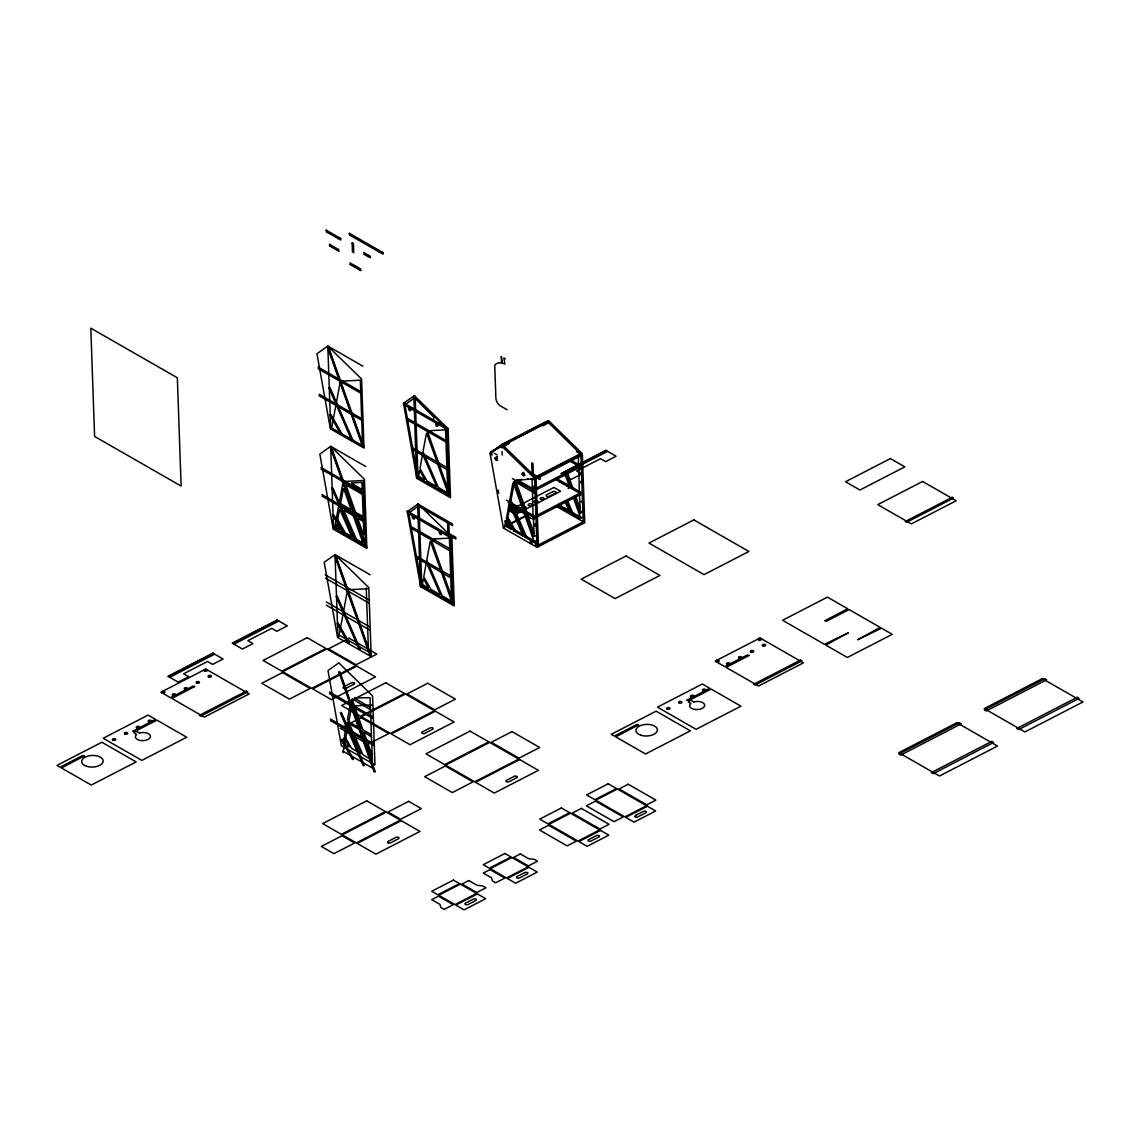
<?xml version="1.0" encoding="UTF-8"?>
<svg xmlns="http://www.w3.org/2000/svg" width="1140" height="1140" viewBox="0 0 1140 1140"><rect width="100%" height="100%" fill="white"/><g stroke="black" fill="none" stroke-linecap="round" stroke-linejoin="round"><path stroke-width="1.5" d="M349.695 724.342L362.848 754.694L371.968 760.01M425.22 457.14L438.373 487.464L447.478 492.793M436.506 486.153L423.125 455.473M440.297 594.439L426.973 563.787M555.536 505.918L583.267 521.821L538.394 544.963L524.899 537.125L511.746 506.616M534.66 516.049L533.064 516.947L532.537 492.124L533.805 491.511M534.289 542.17L524.3 513.727L525.668 512.857L523.987 513.328L512.045 506.488L513.499 505.761M578.436 456.328L578.422 465.975L580.174 464.407M580.588 518.258L581.842 517.546M522.747 535.957L513.599 530.684L506.502 518.301L508.868 504.892M513.157 505.932L526.295 536.327L535.372 541.643M570.769 511.091L569.33 511.86M525.882 515.565L505.433 526.024L505.961 520.424L507.214 519.783M354.668 698.079L370.13 707.498M430.179 430.949L430.549 431.618M433.955 539.263L434.326 539.89M424.721 479.299L419.748 470.635M428.498 587.584L423.581 578.949M511.233 528.889L506.545 520.538L507.984 519.826L512.658 528.262M352.103 699.205L362.862 729.7L371.07 734.559M361.223 728.503L351.163 700.53M436.748 461.301L426.674 433.3M440.524 569.587L430.464 541.571M443.175 573.406L451.055 595.351M515.565 480.838L526.58 511.661L525.17 512.416L514.14 481.479M535.344 535.786L534.076 536.57L533.491 519.184L534.745 518.572M372.253 759.81L362.192 731.168L350.037 724.1M580.374 512.672L579.448 494.689L580.844 493.934L579.989 493.449M514.168 482.448L512.914 483.089L509.48 501.5L510.649 504.08L512.102 503.367M518.159 479.641L518.5 480.51L517.047 481.223L532.28 489.915L532.124 480.182L533.378 479.57M439.385 465.134L447.279 487.065M447.764 492.608L437.518 463.738M360.995 753.383L347.059 722.389M349.196 746.615L344.252 737.879M363.874 732.35L371.754 754.295M427.628 431.861L438.658 462.797M431.405 540.132L442.434 571.069M336.2 527.307L336.656 524.799M337.668 519.384L339.535 509.395M340.703 503.111L343.397 488.632M338.879 636.519L347.586 589.808L367.55 588.739M343.924 738.022L343.14 743.365L348.911 746.785M350.878 700.687L347.501 719.411L348.612 721.677L360.91 728.731M343.012 752.785L351.704 706.059L371.683 704.99M419.449 470.791L418.665 476.135L424.422 479.555M422.341 455.288L419.99 468.668L427.087 481.066L436.221 486.324M426.389 433.471L422.969 451.882L424.151 454.475M423.225 579.077L422.441 584.421L428.213 587.841M426.118 563.573L423.767 576.954L430.877 589.337L440.011 594.61M430.179 541.742L426.745 560.153L427.942 562.747M507.272 520.296L506.488 524.528L505.063 525.269M510.122 505.049L507.856 517.161L506.431 517.888M514.34 482.348L510.92 500.731L509.495 501.472M451.54 600.923L441.28 571.995M429.011 565.269L442.12 595.707L451.269 601.065M346.817 722.518L344.465 735.899L351.576 748.282L360.71 753.554M415.174 396.492L414.818 397.789L405.085 404.586L404.13 402.905L405.968 403.959M501.942 448.006L501.814 444.486L546.687 421.33L547.984 422.071L503.125 445.384L502.769 446.68L508.953 443.489M547.628 423.524L547.984 422.228M580.317 453.791L535.444 476.947L535.087 478.259L579.961 455.102L580.317 453.791L547.798 422.042A1.61 0.884 62.7 0 0 546.701 421.729L543.908 423.709M534.275 542.298L535.543 541.429M339.435 239.315L340.675 238.431L326.254 230.166L326.311 231.791L340.732 240.056L340.675 238.431M448.12 429.609A1.61 0.884 62.7 0 0 447.493 428.07L414.974 396.307A1.61 0.884 62.7 0 0 413.877 395.993L403.874 403.09A1.61 0.884 62.7 0 0 403.631 404.144M451.896 537.88A1.61 0.884 62.7 0 0 451.112 536.185L418.765 504.578A1.61 0.884 62.7 0 0 417.668 504.265L407.664 511.361A1.61 0.884 62.7 0 0 407.407 512.416M490.399 452.708L500.403 445.626L548.141 420.988A1.61 0.884 62.7 0 1 549.224 421.301L581.585 452.894A1.61 0.884 62.7 0 1 582.369 454.603L584.749 522.704L537.011 547.328L503.396 528.048L490.143 453.763A1.61 0.884 62.7 0 1 490.399 452.708L501.828 444.885A1.61 0.884 62.7 0 1 502.925 445.184L535.444 476.947M544.379 423.653L545.632 422.769M546.26 422.313L548.141 420.988M500.403 445.626A1.61 0.884 62.7 0 1 501.5 445.925L549.224 421.301M491.967 455.216L491.354 451.796L500.631 447.008M492.081 451.796L495.173 450.2M508.982 443.36L502.783 446.552L501.828 444.885M543.01 425.804L546.117 424.208M490.143 453.763L491.568 453.022A1.61 0.884 62.7 0 1 491.825 451.967M515.822 480.653L514.482 481.351L532.537 492.081L533.42 490.856M515.608 481.08L514.154 481.721M524.471 510.007L523.217 510.663L513.584 483.389L514.824 482.733M501.5 445.925L533.848 477.532L535.287 476.791A1.61 0.884 62.7 0 1 536.071 478.501L534.632 479.242L537.011 547.328M581.585 452.894L580.16 453.635A1.61 0.884 62.7 0 1 580.944 455.345L582.369 454.603M532.85 478.857L516.876 480.296L521.992 479.356M583.324 523.445L580.901 454.147L536.028 477.29L538.451 546.587L535.372 544.82M578.522 456.271L579.69 455.672M536.085 478.914L580.958 455.772M168.421 676.533L213.294 653.377M232.631 643.402L277.505 620.245M561.436 473.741L606.309 450.585M509.551 501.857L510.976 501.116L512.017 503.296M169.789 677.317L214.662 654.161M233.999 644.186L278.873 621.029M536.997 487.749L607.677 451.369M576.256 466.331L578.465 467.599L579.719 466.958M537.054 489.374L578.835 467.813L578.778 466.189M511.803 502.997L510.563 504.022M556.89 480.154L557.745 478.273M580.958 492.166L579.362 493.05L578.849 468.269L580.103 467.614M508.839 504.977L510.421 504.194M556.976 480.211L558.401 479.47L569.116 485.611M509.124 504.806L511.076 504.365M511.205 504.464L509.951 505.476L523.032 535.729L524.215 534.76M513.228 506.288L511.746 506.844M513.485 530.528L514.924 529.786L507.97 517.631L506.431 518.03M569.558 487.008L570.599 486.21M524.343 510.392L522.947 511.133M569.216 487.236L570.556 486.538M526.281 511.276L525.127 512.387M579.804 491.753L572.907 487.792L571.24 488.291L572.579 487.35L567.25 472.274M527.678 513.884C523.588 514.382 534.218 521.308 534.361 517.916M527.279 514.397L525.939 515.095L533.591 536.541L534.674 535.601M526.067 515.978L505.946 526.352L505.761 521.066M503.396 528.048L504.649 527.393M511.119 528.533L512.544 527.806M536.399 515.608L579.719 493.264L579.776 494.888L536.456 517.232M512.145 528.518L510.891 529.159L504.507 525.526L505.775 525.939L504.849 520.795M579.79 495.33L581.044 494.689M513.741 530.798L515.18 530.057L523.559 534.874M522.69 535.928L523.944 535.287M570.428 511.304L568.988 512.031L560.053 506.901L561.478 506.174L569.302 510.663M526.238 536.213L525.027 537.268M571.325 513.37L572.536 512.316L567.663 501.101M525.113 537.325L526.552 536.584M580.574 517.118L572.85 512.687L571.411 513.428L580.346 518.529M580.132 512.815L580.972 511.703M580.388 512.544L581.642 511.889M534.261 541.899L535.501 541.215M581.799 517.318L580.545 517.959L573.719 498.65M388.127 841.42L395.979 837.359A1.681 0.912 -2 0 1 398.259 837.316M514.354 776.283L506.502 780.33A1.681 0.912 -2 0 0 506.303 781.57A5.543 3.007 -2 0 0 506.673 781.784A1.681 0.912 -2 0 0 508.953 781.741L516.805 777.68A1.681 0.912 -2 0 0 516.919 776.397A1.681 0.912 -2 0 0 514.553 776.397M524.913 872.485L517.061 876.532A1.681 0.912 -2 0 0 516.862 877.772A5.543 3.007 -2 0 0 517.218 877.985A1.681 0.912 -2 0 0 519.512 877.943L527.364 873.895A1.681 0.912 -2 0 0 527.478 872.599A1.681 0.912 -2 0 0 525.098 872.599M635.436 815.456L643.288 811.409A1.681 0.912 -2 0 1 645.582 811.366M533.677 489.174L532.18 489.901M430.364 430.664L445.07 429.88M351.619 482.933L361.694 482.391M527.507 479.071L528.418 479.014M531.183 478.871L532.109 478.814M434.141 538.949L448.861 538.166M354.839 697.894L370.072 697.68L372.623 768.175L342.955 751.16M379.164 251.997L382.955 252.595L383.011 254.206L349.424 234.94L349.367 233.315L382.955 252.581M491.354 451.796L492.608 452.209M352.417 698.934L370.514 709.75M364.173 732.208L371.455 736.825M363.503 252.382L369.916 256.058L369.973 257.683L363.56 254.006M339.093 251.384L329.66 245.969L329.603 244.345L339.036 249.76M349.909 262.841L360.653 268.997L360.71 270.622L349.709 264.309M505.391 358.801L503.951 357.974L504.863 364.102A20.477 11.315 62.7 0 0 495.031 364.843A2.152 1.183 62.7 0 0 494.76 365.783L495.886 398.003A6.441 3.562 62.7 0 0 500.389 405.897L507.172 409.787M576.413 451.568L580.901 454.147M570.442 459.848L579.847 465.248M569.017 460.589L579.904 466.873M501.814 444.486L503.111 445.227M362.891 366.168L327.821 346.047L316.977 353.742L330.358 428.797L363.988 448.077L361.565 379.007L327.821 346.047L330.714 428.996M569.886 486.053L570.655 486.495M555.864 479.57L579.719 493.264M559.811 481.864L561.293 482.719M562.789 483.574L563.53 484.001M566.509 485.711L567.25 486.139M568.048 488.162L568.803 488.59M578.564 494.176L579.419 494.675M533.378 474.183L540.004 477.988L540.061 479.612L531.539 474.724M494.147 453.278L497.14 454.988M534.788 478.358L536.085 479.099M448.134 430.036L404.757 405.156L404.7 403.531L448.077 428.412L450.5 497.71L416.613 478.273L413.863 395.594L415.159 396.335L417.995 477.475M448.148 430.207L445.541 428.726L447.849 494.589M516.919 479.598L532.608 488.59M318.131 367.123L361.394 391.946M445.954 440.453L407.336 418.309L407.393 419.933L446.011 442.078M512.33 478.558L515.423 480.339M318.188 368.747L361.437 393.571M506.516 500.161L533.99 515.921M319.072 394.198L362.335 419.007M446.909 467.528L412.609 447.849L412.666 449.474L446.98 469.595M508.07 502.64L533.264 517.09M319.129 395.822L362.392 420.632M506.858 525.284L511.304 527.834M450.443 496.085L416.556 476.648L417.824 477.061L404.672 403.318L403.403 402.905L416.87 478.415M530.043 541.771L532.138 542.982M365.755 466.488L330.685 446.367L319.841 454.062L333.222 529.117L366.852 548.411L364.444 479.327L330.685 446.367L333.578 529.316M419.007 506.388L452.594 525.654L452.537 524.029L417.653 503.88L420.404 586.544L454.276 605.981L451.868 536.683M449.203 533.577L455.843 537.382L455.9 539.006L408.491 511.803L408.548 513.428L451.924 538.493M351.733 483.488L362.036 489.402M320.995 467.457L364.259 492.266M321.053 469.082L364.315 493.891M346.232 485.113L362.207 494.276M449.744 548.725L411.127 526.58L411.184 528.205L449.816 550.805M341.074 503.909L350.835 509.509M355.666 512.273L362.976 516.477M321.936 494.532L365.199 519.341M321.993 496.142L365.256 520.966M344.123 510.435L353.158 515.622M358.003 518.386L363.147 521.351M450.685 575.8L416.399 556.135L416.442 557.759L450.756 577.88M336.414 527.763L339.236 529.388M345.349 532.893L351.234 536.256M356.435 539.249L362.591 542.783M454.219 604.357L420.347 584.92L421.601 585.333L408.448 511.589L407.194 511.176L420.66 586.701M370.101 574.731L335.032 554.624L324.188 562.305L337.568 637.36L371.198 656.654L368.79 587.584L335.032 554.624L337.939 637.574M325.313 574.888L368.576 599.711M325.427 578.137L368.69 602.946M326.268 601.963L369.517 626.772M326.382 605.212L369.631 630.021M338.822 634.894L368.491 651.909L366.253 587.998M329.474 691.966L372.737 716.775M329.531 693.59L372.794 718.399M330.415 719.027L373.678 743.85M330.472 720.651L373.735 745.475M354.882 265.691L360.696 270.437M353.443 243.832L353.257 243.647A1.61 0.884 62.7 0 0 352.16 243.333M526.381 469.751L528.875 472.174M415.245 398.516L433.542 416.884L433.656 420.133M447.336 427.899L447.136 429.367L413.877 395.993M546.701 421.729L547.656 423.41M560.353 504.379L561.222 505.889L559.783 506.63L558.486 504.35M326.254 230.166L327.608 232.532M417.668 504.265L418.622 505.946L408.875 512.857L407.906 511.19M330.828 414.433L342.114 434.183M330.386 414.746L341.672 434.482M329.945 415.06L341.245 434.796M337.739 519.669L345.206 532.722M333.692 514.767L344.978 534.503M333.251 515.081L344.551 534.817M332.823 515.38L344.109 535.13M337.012 524.885L339.378 529.003M338.038 623.01L349.339 642.746M337.611 623.324L348.897 643.06M337.169 623.637L348.455 643.373M342.171 739.276L353.457 759.012M341.729 739.589L353.015 759.326M341.288 739.889L352.588 759.625M568.261 505.163L569.886 508.896M555.949 478.202L556.662 479.84M566.224 501.842L571.111 513.057M565.198 502.156L569.316 511.646M511.39 504.735L513.827 510.349M515.451 514.097L517.076 517.831M518.7 521.564L520.324 525.312M521.949 529.045L523.588 532.793M329.973 387.543L353.015 440.553M329.446 387.685L352.488 440.695M328.918 387.814L351.961 440.838M343.952 510.749L356.25 539.02M332.837 487.863L355.88 540.873M332.31 488.005L355.352 541.016M331.783 488.148L354.839 541.158M339.919 509.537L351.405 535.942M337.184 596.106L360.226 649.13M336.656 596.249L359.713 649.259M336.143 596.391L359.185 649.401M341.316 712.372L364.358 765.382M340.789 712.514L363.831 765.524M340.262 712.657L363.304 765.667M576.014 497.069L580.688 510.293M568.547 479.213L569.744 482.619M575.771 499.662L577.011 503.182M578.251 506.687L578.878 508.44M580.118 511.96L580.73 513.712M566.48 474.896L571.14 488.091M574.118 496.484L579.719 512.345M565.298 474.839L569.558 486.894M527.378 514.354L533.919 532.865M517.418 489.459L518.016 491.169M519.227 494.575L520.439 497.995M522.234 503.096L522.847 504.806M525.74 513.029L526.994 516.534M528.233 520.054L528.846 521.807M530.086 525.312L530.713 527.065M531.952 530.584L532.58 532.337M328.591 347.045L363.874 446.866M328.021 347.073L363.304 446.894M327.465 347.102L362.734 446.923M346.061 485.398L355.466 512.017M357.817 518.672L363.418 534.518M331.455 447.365L366.738 547.186M330.899 447.407L366.168 547.214M330.329 447.436L365.612 547.257M343.796 488.803L351.006 509.224M353.357 515.879L362.762 542.497M335.815 555.622L371.084 655.443M335.245 555.65L370.529 655.471M334.676 555.679L369.959 655.5M339.934 671.873L375.217 771.694M339.364 671.902L374.647 771.723M338.808 671.945L374.077 771.752M349.367 233.315L349.866 235.196M498.194 490.172L498.75 493.264M329.603 244.345L329.916 246.112M580.759 481.337L580.816 482.861M581.457 501.044L581.486 502.127M533.449 476.349L533.007 463.581L531.71 462.84L532.152 475.608M533.791 485.953L534.033 493.207M534.845 516.406L534.902 518.03M535.116 523.859L535.187 526.01M502.27 363.09L501.329 356.478L501.557 362.919M502.056 451.54L502.184 455.059M446.851 429.466L449.146 495.33M450.628 537.752L452.922 603.616M449.331 536.997L451.625 602.875M418.95 504.621L421.786 585.746M353.756 252.809L353.443 243.689L352.146 242.934L352.459 252.068M362.021 482.804L362.235 489.26M362.435 494.675L363.19 516.32M363.375 521.735L363.831 534.632M533.848 477.532A1.61 0.884 62.7 0 1 534.632 479.242M497.582 459.477A1.61 0.884 62.7 0 1 496.555 457.696M496.613 457.111A1.61 0.884 62.7 0 1 497.582 456.841M525.013 475.166A1.61 0.884 62.7 0 1 523.787 473.926A1.61 0.884 62.7 0 1 523.802 472.359M354.055 682.974A1.681 0.912 -2 0 1 353.942 684.257L346.09 688.318A1.681 0.912 -2 0 1 343.796 688.361A5.543 3.007 -2 0 1 343.439 688.147A1.681 0.912 -2 0 1 343.639 686.907L351.49 682.86A1.681 0.912 -2 0 1 353.77 682.817M432.644 728.047A1.681 0.912 -2 0 1 432.53 729.344L424.678 733.39A1.681 0.912 -2 0 1 422.384 733.433A5.543 3.007 -2 0 1 422.028 733.219A1.681 0.912 -2 0 1 422.228 731.98L430.079 727.933A1.681 0.912 -2 0 1 432.359 727.89M598.999 835.691A1.681 0.912 -2 0 1 598.885 836.988L591.033 841.035A1.681 0.912 -2 0 1 588.739 841.078A5.543 3.007 -2 0 1 588.382 840.878A1.681 0.912 -2 0 1 588.582 839.639L596.434 835.577A1.681 0.912 -2 0 1 598.714 835.535M645.853 811.523A1.681 0.912 -2 0 1 645.739 812.806L637.887 816.867A1.681 0.912 -2 0 1 635.522 816.853A5.543 3.007 -2 0 1 635.236 816.696M635.522 816.853A1.681 0.912 -2 0 1 635.635 815.57M388.284 842.859A5.543 3.007 -2 0 1 387.928 842.66M388.312 841.519A1.681 0.912 -2 0 0 388.199 842.816A1.681 0.912 -2 0 0 390.578 842.816L398.43 838.769A1.681 0.912 -2 0 0 398.544 837.473M369.332 255.731A1.61 0.884 62.7 0 1 369.959 257.269M465.576 904.547A1.681 0.912 -2 0 0 467.956 904.547L475.808 900.5A1.681 0.912 -2 0 0 476.007 899.26A5.543 3.007 -2 0 0 475.636 899.047A1.681 0.912 -2 0 0 473.357 899.09L465.505 903.136A1.681 0.912 -2 0 0 465.305 904.376M516.691 480.539L517.061 481.237L516.691 480.51M84.246 755.977L61.475 767.961L91.286 785.061L136.159 761.905L101.873 742.24L57 765.396L60.107 767.177L82.607 755.578L84.246 755.977M132.753 731.296L134.406 731.752L156.892 720.138L186.704 737.238L141.83 760.394L103.213 738.25L148.086 715.094L155.525 719.354L132.753 731.296M194.669 686.522L171.898 698.492L204.302 717.089L249.176 693.932L205.798 669.052L160.925 692.208L170.53 697.709L193.016 686.109L194.669 686.522M638.5 724.912L615.728 736.882L645.539 753.982L690.413 730.84L656.127 711.161L611.254 734.317L614.36 736.098L636.847 724.499L638.5 724.912M687.007 700.216L688.645 700.673L711.146 689.073L740.957 706.173L696.084 729.315L657.466 707.171L702.34 684.014L709.778 688.275L687.035 700.145M748.923 655.443L747.27 655.03L724.784 666.629L715.179 661.129L760.052 637.972L803.429 662.853L758.556 686.009L726.152 667.427L748.88 655.557M340.361 381.23L331.669 427.942L362.634 445.712L360.34 380.161L340.361 381.23M343.226 481.55L334.533 528.276L365.498 546.032L363.204 480.482L343.226 481.55M824.961 620.687L826.585 621.172L849.086 609.558L880.165 627.385L857.665 639.74L881.534 628.168L892.25 634.31L847.376 657.466L825.844 645.126L848.36 632.757L824.477 644.328L782.553 620.288L827.426 597.132L847.718 608.774L824.961 620.687M338.366 663.224L328.363 670.306A1.61 0.884 62.7 0 0 328.106 671.36L341.359 745.645L374.974 764.926L372.609 696.839A1.61 0.884 62.7 0 0 371.825 695.129L339.464 663.523A1.61 0.884 62.7 0 0 338.366 663.224M212.895 653.149L168.022 676.305L178.225 682.148L188.727 676.732L183.611 673.797L207.494 661.499L212.596 664.421L223.098 659.005L212.895 653.149M277.106 620.018L232.232 643.174L242.435 649.03L252.938 643.601L247.822 640.666L271.705 628.368L276.806 631.289L287.309 625.874L277.106 620.018M605.91 450.357L561.037 473.513L571.24 479.356L581.742 473.941L576.626 471.005L600.509 458.693L605.611 461.629L616.113 456.2L605.91 450.357M553.94 487.45L509.067 510.606L515.707 514.411L560.567 491.255L553.94 487.45M522.889 507.086L516.919 510.164A1.938 1.04 -2 0 0 516.791 511.646A1.938 1.04 -2 0 0 519.512 511.661L525.483 508.582A1.938 1.04 -2 0 0 525.611 507.101A1.938 1.04 -2 0 0 522.889 507.086M552.729 491.696L546.758 494.774A1.938 1.04 -2 0 0 546.616 496.256A1.938 1.04 -2 0 0 549.352 496.256L555.322 493.178A1.938 1.04 -2 0 0 555.451 491.696A1.938 1.04 -2 0 0 552.729 491.696M307.159 637.702L263.084 660.445L281.837 671.189L325.912 648.446L307.159 637.702M326.781 648.945L282.706 671.688L311.833 688.403L355.908 665.66L326.781 648.945M246.283 691.139L199.343 715.364L200.711 716.148L247.651 691.923L246.283 691.139M282.464 672.6L261.787 683.273L289.46 699.148L310.151 688.475L282.464 672.6M349.139 638.201L328.448 648.874L356.136 664.748L376.813 654.075L349.139 638.201M356.763 666.145L312.688 688.888L331.441 699.647L375.516 676.904L356.763 666.145M693.861 519.911L648.988 543.067L704.021 574.631L748.894 551.475L693.861 519.911M626.074 556.007L581.201 579.163L615.087 598.6L659.96 575.443L626.074 556.007M385.748 682.774L341.672 705.518L360.425 716.276L404.501 693.533L385.748 682.774M405.356 694.018L361.28 716.761L390.407 733.476L434.482 710.733L405.356 694.018M361.052 717.673L340.361 728.346L368.049 744.221L388.74 733.547L361.052 717.673M427.714 683.273L407.037 693.947L434.725 709.821L455.401 699.148L427.714 683.273M890.397 458.579L845.524 481.736L859.945 490.001L904.818 466.859L890.397 458.579M435.352 711.232L391.276 733.975L410.03 744.719L454.091 721.976L435.352 711.232M922.616 481.479L877.743 504.635L911.33 523.901L956.203 500.745L922.616 481.479M470.036 731.125L425.961 753.868L444.7 764.612L488.775 741.869L470.036 731.125M952.171 497.311L905.231 521.522L906.599 522.305L953.539 498.095L952.171 497.311M366.724 800.85L322.649 823.593L341.387 834.337L385.463 811.594L366.724 800.85M489.644 742.368L445.569 765.111L474.696 781.812L518.771 759.083L489.644 742.368M445.327 766.023L424.65 776.696L452.338 792.571L473.014 781.898L445.327 766.023M512.003 731.609L491.311 742.283L518.999 758.171L539.69 747.498L512.003 731.609M386.332 812.093L342.257 834.836L356.307 842.902L400.382 820.159L386.332 812.093M342.014 835.748L321.338 846.422L333.949 853.66L354.64 842.987L342.014 835.748M408.69 801.349L387.999 812.022L400.625 819.261L421.301 808.588L408.69 801.349M401.251 820.658L357.176 843.401L375.929 854.145L419.99 831.416L401.251 820.658M519.626 759.568L475.565 782.311L494.304 793.069L538.379 770.327L519.626 759.568M800.536 660.074L753.597 684.285L754.965 685.069L801.904 660.858L800.536 660.074M561.365 807.961L539.719 819.119L548.012 823.878L569.658 812.706L561.365 807.961M608.219 783.779L586.587 794.936L594.88 799.696L616.512 788.538L608.219 783.779M570.527 813.205L548.882 824.377L578.009 841.078L599.654 829.92L570.527 813.205M617.381 789.023L595.736 800.194L624.863 816.895L646.508 805.738L617.381 789.023M548.654 825.274L539.505 830.006L567.178 845.88L576.327 841.163L548.654 825.274M581.343 808.402L572.195 813.134L599.882 829.008L609.031 824.291L581.343 808.402M595.507 801.106L586.359 805.823L614.047 821.698L623.195 816.981L595.507 801.106M628.211 784.235L619.048 788.951L646.736 804.826L655.885 800.109L628.211 784.235M453.364 880.109L431.718 891.266L437.846 894.786L459.491 883.614L453.364 880.109M504.906 853.504L483.274 864.676L489.402 868.181L511.034 857.024L504.906 853.504M460.346 884.113L438.715 895.285L454.931 904.59L476.577 893.418L460.346 884.113M511.903 857.522L490.271 868.68L506.488 877.985L528.119 866.827L511.903 857.522M438.473 896.183L431.718 899.674L439.684 904.248A1.61 0.869 -2 0 1 440.083 904.69L440.795 907.269A1.61 0.869 -2 0 0 441.194 907.711L444.116 909.392L453.264 904.661L438.473 896.183M468.782 880.55L462.028 884.042L476.805 892.52L485.953 887.789L483.032 886.122A1.61 0.869 -2 0 0 482.234 885.88L477.546 885.352A1.61 0.869 -2 0 1 476.748 885.11L468.782 880.55M490.029 869.592L483.274 873.083L491.226 877.643A1.61 0.869 -2 0 1 491.625 878.099L492.352 880.664A1.61 0.869 -2 0 0 492.751 881.12L495.658 882.788L504.806 878.071L490.029 869.592M520.339 853.946L513.584 857.437L528.361 865.915L537.51 861.199L534.589 859.517A1.61 0.869 -2 0 0 533.791 859.275L529.103 858.762A1.61 0.869 -2 0 1 528.305 858.52L520.339 853.946M477.432 893.917L455.801 905.089L464.094 909.834L485.726 898.676L477.432 893.917M528.989 867.312L507.357 878.484L515.636 883.244L537.282 872.072L528.989 867.312M600.509 830.404L578.878 841.577L587.171 846.336L608.803 835.164L600.509 830.404M647.378 806.236L625.732 817.394L634.025 822.154L655.657 810.982L647.378 806.236M956.888 722.717L898.819 752.685L939.474 776.012L997.557 746.044L956.888 722.717M1042.331 678.628L984.262 708.596L1024.917 731.923L1083 701.955L1042.331 678.628M959.31 722.803L898.847 753.996L900.728 755.079L961.191 723.872L959.31 722.803M1044.753 678.713L984.29 709.907L986.171 710.99L1046.634 679.782L1044.753 678.713M991.757 741.413L931.294 772.606L933.161 773.69L993.624 742.482L991.757 741.413M1077.2 697.324L1016.738 728.517L1018.604 729.6L1079.081 698.393L1077.2 697.324M448.832 522.975L447.536 522.22L447.992 534.988L449.288 535.743L448.832 522.975M177.341 377.796L90.815 328.178L94.606 436.449L181.118 486.082L177.341 377.796M693.733 701.969L691.795 700.858A1.938 1.04 -2 0 0 689.073 700.858A1.938 1.04 -2 0 0 688.93 702.34L690.869 703.451A7.524 4.075 -2 0 0 695.514 709.522A7.524 4.075 -2 0 0 704.634 704.805A7.524 4.075 -2 0 0 693.733 701.969M139.479 733.034L137.541 731.923A1.938 1.04 -2 0 0 134.819 731.923A1.938 1.04 -2 0 0 134.677 733.405L136.615 734.516A7.524 4.075 -2 0 0 141.26 740.587A7.524 4.075 -2 0 0 150.38 735.884A7.524 4.075 -2 0 0 139.479 733.034M408.619 408.847A1.61 0.884 62.7 0 0 410.372 410.756A1.61 0.884 62.7 0 0 410.072 408.305A1.61 0.884 62.7 0 0 408.619 408.847M435.651 424.351A1.61 0.884 62.7 0 0 437.404 426.26A1.61 0.884 62.7 0 0 437.105 423.809A1.61 0.884 62.7 0 0 435.651 424.351M495.13 458.48A1.61 0.884 62.7 0 0 496.883 460.389A1.61 0.884 62.7 0 0 496.584 457.924A1.61 0.884 62.7 0 0 495.13 458.48M522.163 473.984A1.61 0.884 62.7 0 0 523.916 475.893A1.61 0.884 62.7 0 0 523.616 473.442A1.61 0.884 62.7 0 0 522.163 473.984M439.427 532.636A1.61 0.884 62.7 0 0 441.194 534.546A1.61 0.884 62.7 0 0 440.881 532.081A1.61 0.884 62.7 0 0 439.427 532.636M412.395 517.118A1.61 0.884 62.7 0 0 414.148 519.028A1.61 0.884 62.7 0 0 413.849 516.577A1.61 0.884 62.7 0 0 412.395 517.118M727.292 664.435A1.667 0.898 -2 0 0 729.856 663.651A1.667 0.898 -2 0 0 727.434 662.867A1.667 0.898 -2 0 0 727.292 664.435M739.233 658.279A1.667 0.898 -2 0 0 741.798 657.495A1.667 0.898 -2 0 0 739.375 656.711A1.667 0.898 -2 0 0 739.233 658.279M751.16 652.123A1.667 0.898 -2 0 0 753.725 651.339A1.667 0.898 -2 0 0 751.303 650.555A1.667 0.898 -2 0 0 751.16 652.123M763.087 645.967A1.667 0.898 -2 0 0 765.652 645.183A1.667 0.898 -2 0 0 763.23 644.399A1.667 0.898 -2 0 0 763.087 645.967M703.223 690.755A1.667 0.898 -2 0 0 705.788 689.985A1.667 0.898 -2 0 0 703.366 689.201A1.667 0.898 -2 0 0 703.223 690.755M679.355 703.081A1.667 0.898 -2 0 0 681.92 702.297A1.667 0.898 -2 0 0 679.497 701.513A1.667 0.898 -2 0 0 679.355 703.081M667.413 709.237A1.667 0.898 -2 0 0 669.978 708.453A1.667 0.898 -2 0 0 667.555 707.669A1.667 0.898 -2 0 0 667.413 709.237M691.282 696.925A1.667 0.898 -2 0 0 693.847 696.141A1.667 0.898 -2 0 0 691.424 695.357A1.667 0.898 -2 0 0 691.282 696.925M535.073 502.583A1.938 1.04 -2 0 0 538.052 501.686A1.938 1.04 -2 0 0 535.23 500.759A1.938 1.04 -2 0 0 535.073 502.583M541.044 499.505A1.938 1.04 -2 0 0 544.022 498.593A1.938 1.04 -2 0 0 541.201 497.681A1.938 1.04 -2 0 0 541.044 499.505M529.103 505.661A1.938 1.04 -2 0 0 532.081 504.764A1.938 1.04 -2 0 0 529.274 503.837A1.938 1.04 -2 0 0 529.103 505.661M759.026 640.039A1.667 0.898 -2 0 0 761.591 639.255A1.667 0.898 -2 0 0 759.169 638.471A1.667 0.898 -2 0 0 759.026 640.039M716.632 661.913A1.667 0.898 -2 0 0 719.197 661.143A1.667 0.898 -2 0 0 716.775 660.345A1.667 0.898 -2 0 0 716.632 661.913M640.851 735.229A10.745 5.814 -2 0 0 657.395 730.213A10.745 5.814 -2 0 0 641.763 725.14A10.745 5.814 -2 0 0 640.851 735.229M86.597 766.294A10.745 5.814 -2 0 0 103.141 761.292A10.745 5.814 -2 0 0 87.523 756.205A10.745 5.814 -2 0 0 86.597 766.294M162.379 692.992A1.667 0.898 -2 0 0 164.944 692.208A1.667 0.898 -2 0 0 162.521 691.424A1.667 0.898 -2 0 0 162.379 692.992M204.787 671.104A1.667 0.898 -2 0 0 207.352 670.334A1.667 0.898 -2 0 0 204.929 669.551A1.667 0.898 -2 0 0 204.787 671.104M137.028 727.99A1.667 0.898 -2 0 0 139.593 727.22A1.667 0.898 -2 0 0 137.171 726.422A1.667 0.898 -2 0 0 137.028 727.99M113.174 740.302A1.667 0.898 -2 0 0 115.739 739.532A1.667 0.898 -2 0 0 113.316 738.748A1.667 0.898 -2 0 0 113.174 740.302M125.101 734.146A1.667 0.898 -2 0 0 127.666 733.376A1.667 0.898 -2 0 0 125.243 732.593A1.667 0.898 -2 0 0 125.101 734.146M148.97 721.834A1.667 0.898 -2 0 0 151.535 721.064A1.667 0.898 -2 0 0 149.112 720.266A1.667 0.898 -2 0 0 148.97 721.834M208.848 677.032A1.667 0.898 -2 0 0 211.413 676.262A1.667 0.898 -2 0 0 208.99 675.464A1.667 0.898 -2 0 0 208.848 677.032M196.907 683.188A1.667 0.898 -2 0 0 199.471 682.418A1.667 0.898 -2 0 0 197.049 681.635A1.667 0.898 -2 0 0 196.907 683.188M184.979 689.344A1.667 0.898 -2 0 0 187.544 688.574A1.667 0.898 -2 0 0 185.122 687.791A1.667 0.898 -2 0 0 184.979 689.344M173.038 695.514A1.667 0.898 -2 0 0 175.603 694.73A1.667 0.898 -2 0 0 173.18 693.947A1.667 0.898 -2 0 0 173.038 695.514"/></g></svg>
